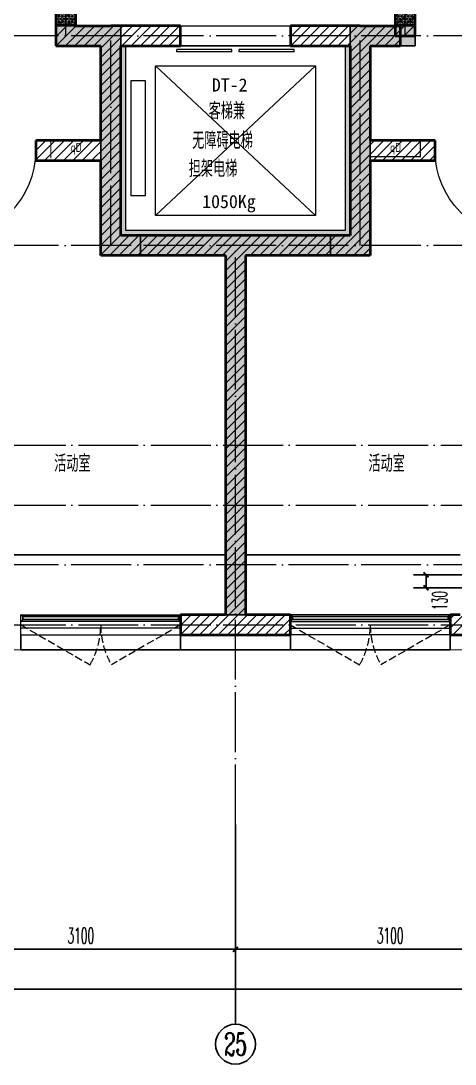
# Model space of a CAD drawing. Extents: x 27938 to 1042331, y -235042 to 1535213.
# Drawn here: x 716867 to 721217, y 130382 to 140832 of the extents above; entities that cross this region are included whole.
import ezdxf
from ezdxf.enums import TextEntityAlignment as Align

# ---------------------------------------------------------------- set-up
doc = ezdxf.new("R2010")
doc.units = 0
doc.header["$LTSCALE"] = 1000
doc.header["$MEASUREMENT"] = 0
doc.linetypes.add('DASH', pattern=[0.35, 0.25, -0.1])
doc.linetypes.add('DOTE', pattern=[2.4200000000000004, 2, -0.2, 0.02, -0.2])
for name, color, linetype in [('$RECOVER_210609100354-0', 7, 'Continuous'), ('$RECOVER_210609100354-5', 7, 'Continuous'), ('3-栏杆1', 135, 'Continuous'), ('3.5方案汇报，与郭总、侯月琴确定户型_t8$0$2020.03.04 -1安徽标准化洋房户型(UA）_t8_t8$0$看线', 154, 'Continuous'), ('AXIS', 3, 'Continuous'), ('AXIS_TEXT', 4, 'Continuous'), ('COLUMN', 9, 'Continuous'), ('PUB_TEXT', 4, 'Continuous'), ('TWT_DIM', 3, 'Continuous'), ('保温', 6, 'Continuous'), ('看线', 251, 'Continuous')]:
    doc.layers.add(name, color=color, linetype=linetype)
for name, color, linetype, lineweight in [('3.5方案汇报，与郭总、侯月琴确定户型_t8$0$STAIR', 2, 'Continuous', 18), ('DOTE', 19, 'DOTE', 9), ('EQUIP-消防', 3, 'Continuous', 20), ('PUB_HATCH', 8, 'Continuous', 9), ('WALL', 9, 'Continuous', 40), ('WINDOW', 8, 'Continuous', 15), ('填充', 251, 'Continuous', 5)]:
    doc.layers.add(name, color=color, linetype=linetype, lineweight=lineweight)
doc.styles.add('_TCH_AXIS', font='COMPLEX', dxfattribs={"bigfont": 'GBCBIG'})
doc.styles.add('_TCH_DIM_T3', font='SIMPLEX.shx', dxfattribs={"width": 0.4941176470588236, "bigfont": 'GBCBIG.shx'})
doc.styles.add('COMPLEX', font='COMPLEX')
doc.styles.get("Standard").update_dxf_attribs({"font": 'gbenor.shx', "bigfont": 'gbcbig.shx'})
doc.styles.add('房间名称', font='TSSDENG', dxfattribs={"width": 0.8, "bigfont": 'HZTXT'})
doc.styles.add('黑体', font='simhei.ttf')
doc.dimstyles.new('_TCH_ARCH&&50', dxfattribs={"dimtxt": 157.5, "dimasz": 50, "dimexe": 125, "dimexo": 150, "dimgap": 58.75, "dimtad": 1, "dimdec": 0, "dimzin": 0, "dimdsep": 46, "dimtxsty": '_TCH_DIM_T3', "dimblk": 'ARCHTICK', "dimcen": 0.09, "dimclrt": 7, "dimazin": 0, "dimtfac": 1, "dimtdec": 0, "dimtix": 1, "dimtmove": 2, "dimatfit": 3, "dimldrblk": 'ARCHTICK', "dimfxl": 1, "dimtolj": 1, "dimtzin": 0, "dimarcsym": 0})
doc.dimstyles.new('_TWT_ARCH&&50', dxfattribs={"dimtxt": 148.75, "dimasz": 50, "dimexe": 125, "dimexo": 150, "dimgap": 63.12500000000001, "dimtad": 1, "dimdec": 0, "dimzin": 0, "dimdsep": 46, "dimtxsty": '_TCH_DIM_T3', "dimblk": 'ARCHTICK', "dimcen": 0.09, "dimclrt": 7, "dimazin": 2, "dimtfac": 1, "dimtdec": 0, "dimtix": 1, "dimtmove": 2, "dimatfit": 3, "dimfxl": 1, "dimtolj": 1, "dimtzin": 0, "dimarcsym": 0})
pattern_1 = [(90, (0, 0), (-16.49778, 1.010197673501861e-15), [9.525, -19.05]), (210, (0, 0), (8.248889999999996, -14.28749658604684), [9.525, -19.05]), (150, (5.83238038093927e-16, 9.525), (-8.248890000000003, -14.28749658604684), [9.525, -19.05])]
pattern_2 = [(45, (0, 47.75), (-47.02260094890541, 47.02260094890542), [])]

# ---------------------------------------------------------------- blocks, each defined once
blk = doc.blocks.new('GFDGDGRDGRDG')
at = {"layer": 'DOTE', "linetype": 'DOTE', "ltscale": 0.3}
for p, q in [((610493.6750460383, 368458.3321396253), (610493.6750460385, 370358.3317887947)), ((613893.6750460381, 368458.3321396253), (613893.675046038, 370358.3317887947)), ((626393.6739016925, 368458.3321396253), (573593.6739016977, 368458.3321396253)), ((610943.6750460382, 366358.3321396253), (610943.6750460382, 368458.3321396253)), ((613443.6750460381, 366358.3321396253), (613443.675046038, 368458.3321396253)), ((626393.6739016924, 366358.3321396253), (573593.6739016977, 366358.3321396253)), ((612193.6750460382, 360558.3317887957), (612193.6750460381, 366358.3321396254)), ((573593.6739016977, 364358.3317887955), (626393.6739016924, 364358.3317887607)), ((573593.6739016977, 363758.3317887956), (626393.6739016923, 363758.3317887956)), ((626393.6739016923, 363158.3317887957), (573593.6739016977, 363158.3317887957)), ((573593.6739017051, 362558.3323982247), (626393.6739016923, 362558.3323982094))]:
    blk.add_line(p, q, dxfattribs=at)
blk = doc.blocks.new('HFHFHFHFTF')
at = {"layer": 'PUB_HATCH'}
for points in [[(571766.5658555259, 370823.7207051624), (571116.5710636529, 370823.7204600016), (571116.5710636529, 370623.7204600016), (571566.5658555259, 370623.7207051624), (571566.5658543366, 368523.7246104958), (571966.5658543366, 368523.7246104958), (571966.5658543366, 368723.7246104958), (571766.5658544686, 368723.7246104958)], [(574066.5715322427, 370823.7207051624), (574066.5715333, 368723.7246104958), (573866.571533432, 368723.7246104958), (573866.571533432, 368523.7246104958), (574266.571533432, 368523.7246104958), (574266.5715322427, 370623.7207051624), (574716.5663241157, 370623.7204600016), (574716.5663241157, 370823.7204600016)]]:
    blk.add_hatch(color=256, dxfattribs=at).paths.add_polyline_path(points)
at = {"layer": 'COLUMN', "color": 8}
for p, q in [((571766.5658555259, 370823.7207051624), (571116.5710636529, 370823.7204600016)), ((571116.5710636529, 370823.7204600016), (571116.5710636529, 370623.7204600016)), ((571766.5658544686, 368723.7246104958), (571766.5658555259, 370823.7207051624)), ((574066.5715322427, 370823.7207051624), (574066.5715333, 368723.7246104958)), ((574716.5663241157, 370823.7204600016), (574066.5715322427, 370823.7207051624)), ((574716.5663241157, 370623.7204600016), (574716.5663241157, 370823.7204600016)), ((571116.5710636529, 370623.7204600016), (571566.5658555259, 370623.7207051624)), ((571566.5658555259, 370623.7207051624), (571566.5658543366, 368523.7246104958)), ((574266.571533432, 368523.7246104958), (574266.5715322427, 370623.7207051624)), ((574266.5715322427, 370623.7207051624), (574716.5663241157, 370623.7204600016)), ((571966.5658543366, 368723.7246104958), (571766.5658544686, 368723.7246104958)), ((571966.5658543366, 368523.7246104958), (571966.5658543366, 368723.7246104958)), ((574066.5715333, 368723.7246104958), (573866.571533432, 368723.7246104958)), ((573866.571533432, 368723.7246104958), (573866.571533432, 368523.7246104958)), ((571566.5658543366, 368523.7246104958), (571966.5658543366, 368523.7246104958)), ((573866.571533432, 368523.7246104958), (574266.571533432, 368523.7246104958))]:
    blk.add_line(p, q, dxfattribs=at)
blk = doc.blocks.new('ASDFSD')
at = {"layer": '3-栏杆1', "color": 0}
for p, q in [((681762.5879415963, 334937.5442401596), (681742.3193111992, 334955.3318184742)), ((681742.3193111992, 334955.3318184742), (681762.5879414161, 334937.5442403179)), ((681762.5879414161, 334937.5442403179), (681762.5879414133, 334908.2619604596)), ((683322.0506670028, 334937.4781505512), (681762.5879414163, 334937.5226424761)), ((683322.0506668226, 334937.5442278689), (683342.3192972196, 334955.3318061834)), ((683342.3192972196, 334955.3318061834), (683322.0506670028, 334937.5442280272)), ((683322.0506670028, 334937.5442280272), (683322.0506670056, 334908.2619481689)), ((681742.3193347491, 334888.4150854239), (681762.5879414133, 334908.2619604596)), ((681762.5879414135, 334908.2403724216), (683322.0506670056, 334908.1959003614)), ((683322.0506670056, 334908.2619481689), (683342.3192736697, 334888.4150731332)), ((683342.3192736697, 334888.4150731332), (683322.0506670056, 334908.2619481689))]:
    blk.add_line(p, q, dxfattribs=at)
blk = doc.blocks.new('VDVDVDCZSCCS')
at = {"layer": '保温', "linetype": 'Continuous', "ltscale": 10}
h = blk.add_hatch(dxfattribs=at)
h.set_pattern_fill('HEX', color=251, scale=10, angle=90, style=0)
h.set_pattern_definition(pattern_1)
h.paths.add_polyline_path([(546716.6777758279, 370823.7204600016), (546916.6777595185, 370823.7204599889), (546916.5739644961, 370973.7260572037), (546716.5739808055, 370973.7262538486)])
h = blk.add_hatch(dxfattribs=at)
h.set_pattern_fill('HEX', color=251, scale=10, angle=90, style=0)
h.set_pattern_definition(pattern_1)
h.paths.add_polyline_path([(550316.4239572502, 370823.7662111802), (550116.4239736242, 370823.7611273452), (550116.5239556374, 370973.76672715), (550316.5239392584, 370973.7720076172)])
h = blk.add_hatch(dxfattribs=at)
h.set_pattern_fill('HEX', color=251, scale=10, angle=90, style=0)
h.set_pattern_definition(pattern_1)
h.paths.add_polyline_path([(549466.5778929805, 368523.7248067016), (549466.5778515742, 368723.7248036918), (547566.5772535016, 368723.7248037361), (547566.577294908, 368523.7248067458)])
h = blk.add_hatch(dxfattribs=at)
h.set_pattern_fill('HEX', color=251, scale=10, angle=90, style=0)
h.set_pattern_definition(pattern_1)
h.paths.add_polyline_path([(548416.6765335839, 364923.7247940315), (548616.6765172745, 364923.7247940188), (548616.6764863663, 368523.7247068925), (548416.6765026756, 368523.7249035374)])
at = {"layer": '保温', "color": 251, "linetype": 'Continuous', "ltscale": 10}
blk.add_line((548416.5786843646, 364923.7247940315), (548616.5786843668, 364923.7247940188), dxfattribs=at)
blk = doc.blocks.new('GDGRDGDRGDFD')
at = {"layer": 'EQUIP-消防', "color": 0, "const_width": 12.82051282052028}
blk.add_lwpolyline([(136866.5605577994, 335507.811971089), (136366.5605577994, 335507.8119710906), (136366.5605577991, 335347.8119710904), (136866.5605577991, 335347.8119710888)], close=True, dxfattribs=at)
at = {"layer": 'PUB_TEXT', "color": 0, "style": '房间名称', "width": 0.8}
blk.add_text('qD', height=90, dxfattribs=at).set_placement((136565.0499633249, 335395.5346836653))
blk = doc.blocks.new('HGFHGGGDFGRD')
at = {"color": 8}
blk.add_blockref('GDGRDGDRGDFD', (580800.0192852234, 34165.91269551881), dxfattribs=at)
at = {"color": 8, "rotation": 359.9985591725983}
blk.add_blockref('GDGRDGDRGDFD', (583991.5720320296, 34169.39107311062), dxfattribs=at)
blk = doc.blocks.new('_ArchTick')
at = {"color": 0, "linetype": 'ByBlock', "const_width": 0.4}
blk.add_lwpolyline([(-0.5, -0.5), (0.5, 0.5)], dxfattribs=at)
blk = doc.blocks.new('*D390')
at = {"layer": 'Defpoints', "color": 0}
for p in [(720924.986924017, 135282.3322348608), (721596.5808420561, 135282.3322348608), (721596.5808420561, 135152.3322347556)]:
    blk.add_point(p, dxfattribs=at)
at = {"layer": 'TWT_DIM', "color": 0, "lineweight": -2}
for p, q in [((721446.5808420561, 135282.3322348608), (720799.986924017, 135282.3322348608)), ((720924.986924017, 135152.3322347556), (720924.986924017, 135282.3322348608)), ((721446.5808420561, 135152.3322347556), (720799.986924017, 135152.3322347556))]:
    blk.add_line(p, q, dxfattribs=at)
at = {"layer": 'TWT_DIM', "color": 0, "lineweight": -2, "xscale": 50, "yscale": 50, "zscale": 50}
for p, rotation in [((720924.986924017, 135282.3322348608), 90), ((720924.986924017, 135152.3322347556), 270)]:
    blk.add_blockref('_ArchTick', p, dxfattribs=dict(at, rotation=rotation))
at = {"layer": 'TWT_DIM', "color": 7, "insert": (721062.486924017, 135025.7158811254), "char_height": 148.75, "attachment_point": 5, "rotation": 90, "style": '_TCH_DIM_T3'}
blk.add_mtext('\\A1;130', dxfattribs=at)
blk = doc.blocks.new('*D457')
at = {"layer": 'AXIS', "color": 0, "lineweight": -2}
for p, q in [((719016.5798455203, 132632.3322348971), (719016.5798455203, 131407.3322348971)), ((722116.5798455204, 132632.3322348971), (722116.5798455204, 131407.3322348971)), ((719016.5798455203, 131532.3322348971), (722116.5798455204, 131532.3322348971))]:
    blk.add_line(p, q, dxfattribs=at)
at = {"layer": 'Defpoints', "color": 0}
for p in [(719016.5798455203, 132782.3322348971), (722116.5798455204, 132782.3322348971), (722116.5798455204, 131532.3322348971)]:
    blk.add_point(p, dxfattribs=at)
at = {"layer": 'AXIS', "color": 0, "lineweight": -2, "xscale": 50, "yscale": 50, "zscale": 50, "rotation": 180}
blk.add_blockref('_ArchTick', (719016.5798455203, 131532.3322348971), dxfattribs=at)
at = {"layer": 'AXIS', "color": 0, "lineweight": -2, "xscale": 50, "yscale": 50, "zscale": 50}
blk.add_blockref('_ArchTick', (722116.5798455204, 131532.3322348971), dxfattribs=at)
at = {"layer": 'AXIS', "color": 7, "insert": (720566.5798455204, 131669.8322348971), "char_height": 157.5, "attachment_point": 5, "style": '_TCH_DIM_T3'}
blk.add_mtext('\\A1;3100', dxfattribs=at)
blk = doc.blocks.new('*D458')
at = {"layer": 'AXIS', "color": 0, "lineweight": -2}
for p, q in [((715916.5798455206, 132632.3322348971), (715916.5798455206, 131407.3322348971)), ((719016.5798455203, 132632.3322348971), (719016.5798455203, 131407.3322348971)), ((715916.5798455206, 131532.3322348971), (719016.5798455203, 131532.3322348971))]:
    blk.add_line(p, q, dxfattribs=at)
at = {"layer": 'Defpoints', "color": 0}
for p in [(715916.5798455206, 132782.3322348971), (719016.5798455203, 132782.3322348971), (719016.5798455203, 131532.3322348971)]:
    blk.add_point(p, dxfattribs=at)
at = {"layer": 'AXIS', "color": 0, "lineweight": -2, "xscale": 50, "yscale": 50, "zscale": 50, "rotation": 180}
blk.add_blockref('_ArchTick', (715916.5798455206, 131532.3322348971), dxfattribs=at)
at = {"layer": 'AXIS', "color": 0, "lineweight": -2, "xscale": 50, "yscale": 50, "zscale": 50}
blk.add_blockref('_ArchTick', (719016.5798455203, 131532.3322348971), dxfattribs=at)
at = {"layer": 'AXIS', "color": 7, "insert": (717466.5798455204, 131669.8322348971), "char_height": 157.5, "attachment_point": 5, "style": '_TCH_DIM_T3'}
blk.add_mtext('\\A1;3100', dxfattribs=at)
blk = doc.blocks.new('*D507')
at = {"layer": 'AXIS', "color": 0, "lineweight": -2}
for p, q in [((682316.5787011653, 132632.3322348971), (682316.5787011653, 131007.3322348971)), ((731316.5787011953, 132632.3322348971), (731316.5787011953, 131007.3322348971)), ((682316.5787011653, 131132.3322348971), (731316.5787011953, 131132.3322348971))]:
    blk.add_line(p, q, dxfattribs=at)
at = {"layer": 'Defpoints', "color": 0}
for p in [(682316.5787011653, 132782.3322348971), (731316.5787011953, 132782.3322348971), (731316.5787011953, 131132.3322348971)]:
    blk.add_point(p, dxfattribs=at)
at = {"layer": 'AXIS', "color": 0, "lineweight": -2, "xscale": 50, "yscale": 50, "zscale": 50, "rotation": 180}
blk.add_blockref('_ArchTick', (682316.5787011653, 131132.3322348971), dxfattribs=at)
at = {"layer": 'AXIS', "color": 0, "lineweight": -2, "xscale": 50, "yscale": 50, "zscale": 50}
blk.add_blockref('_ArchTick', (731316.5787011953, 131132.3322348971), dxfattribs=at)
at = {"layer": 'AXIS', "color": 7, "insert": (706816.5787011803, 131269.8322348971), "char_height": 157.5, "attachment_point": 5, "style": '_TCH_DIM_T3'}
blk.add_mtext('\\A1;49000', dxfattribs=at)
blk = doc.blocks.new('_AXISO')
blk.add_circle((0, 0), 0.5)
at = {"layer": 'AXIS_TEXT', "style": 'COMPLEX', "width": 1.041666666666667}
blk.add_attdef('A', text='', height=0.56, dxfattribs=at).set_placement((-0.25, -0.28), (0.25, -0.28), align=Align.FIT)
blk = doc.blocks.new('$DorLib2D$00000001')
for p, q in [((0.45, 0.9750000000000001), (0.5000000000000002, 0.9750000000000001)), ((0.45, 0), (0.45, 0.9750000000000001)), ((0.5, 0), (0.5, 0.9750000000000001)), ((0.5, 0), (0.45, 0))]:
    blk.add_line(p, q)
at = {"lineweight": 13}
blk.add_arc((0.475, 0), 0.975, 91.4692835813538, 180, dxfattribs=at)
blk = doc.blocks.new('$WINLIB2D$00000001')
at = {"color": 0}
for points in [[(-0.4999999999999964, 0.5000000000000142), (-0.4999999999999964, -0.4999999999999858)], [(-0.4999999999999964, 0.5000000000000142), (0.5000000000000036, 0.5000000000000142)], [(0.5000000000000036, -0.4999999999999858), (0.5000000000000036, 0.5000000000000142)], [(0.5000000000000036, 0.1666666666666714), (-0.4999999999999964, 0.1666666666666714)], [(0.5000000000000036, -0.1666666666666572), (-0.4999999999999964, -0.1666666666666572)], [(-0.4999999999999964, -0.4999999999999858), (0.5000000000000036, -0.4999999999999858)]]:
    blk.add_lwpolyline(points, dxfattribs=at)
blk = doc.blocks.new('$DORLIB2D$00000127')
at = {"color": 0}
for points in [[(-0.5333333333328483, 0.7948983154366971), (-0.5333333333328483, 0.690405644187237)], [(-0.03333333333284827, 0.7948983154366971), (-0.5333333333328483, 0.7948983154366971)], [(-0.03333333333284827, 0.7948983154366971), (-0.03333333333284827, 0.690405644187237)], [(0.5333333333328483, 0.7948983154366971), (0.03333333333284827, 0.7948983154366971)], [(0.03333333333284827, 0.7948983154366971), (0.03333333333284827, 0.690405644187237)], [(0.5333333333328483, 0.7948983154366971), (0.5333333333328483, 0.690405644187237)], [(-0.03333333333284827, 0.690405644187237), (-0.5333333333328483, 0.690405644187237)], [(0.5333333333328483, 0.690405644187237), (0.03333333333284827, 0.690405644187237)], [(0.5, 0.4999999999999858), (-0.5, 0.4999999999999858)]]:
    blk.add_lwpolyline(points, dxfattribs=at)

msp = doc.modelspace()

# ---------------------------------------------------------------- hatches: boundary and pattern name
at = {"layer": '$RECOVER_210609100354-5'}
h = msp.add_hatch(dxfattribs=at)
h.set_pattern_fill('普通砖', color=256, scale=50, style=0)
h.set_pattern_definition(pattern_2)
h.paths.add_polyline_path([(717416.5790929524, 140782.3335887869), (717416.5789703348, 140932.3336778742), (717216.5789703355, 140932.3335143899), (717216.5792564343, 140582.3335888251)])
h = msp.add_hatch(dxfattribs=at)
h.set_pattern_fill('普通砖', color=256, scale=50, style=0)
h.set_pattern_definition(pattern_2)
h.paths.add_polyline_path([(720816.5759389851, 140682.332153235), (720816.5761433388, 140932.3335144038), (720616.5761433461, 140932.3336778881), (720616.5759389851, 140682.3323167193)])
h = msp.add_hatch(dxfattribs=at)
h.set_pattern_fill('普通砖', color=256, scale=50, style=0)
h.set_pattern_definition(pattern_2)
h.paths.add_polyline_path([(717416.5790929524, 140782.3335887869), (717216.5792564343, 140582.3335888251), (717666.578410933, 140582.3335888251), (717766.5784327899, 140649.0002554848), (717766.5784615097, 140782.3335888131)])
h = msp.add_hatch(dxfattribs=at)
h.set_pattern_fill('普通砖', color=256, scale=50, style=0)
h.set_pattern_definition(pattern_2)
h.paths.add_polyline_path([(717866.578425927, 140582.3335888162), (718466.5750149156, 140582.3335888199), (718466.5750149154, 140782.3335888151), (717766.5784615097, 140782.3335888131), (717766.5784327899, 140649.0002554848)])
h = msp.add_hatch(dxfattribs=at)
h.set_pattern_fill('普通砖', color=256, scale=50, style=0)
h.set_pattern_definition(pattern_2)
h.paths.add_polyline_path([(720266.580680763, 140782.3335888133), (719566.5750149154, 140782.3335888152), (719566.5750149156, 140582.33358882), (720166.5806068033, 140582.3335888165), (720266.580631454, 140649.0002554836)])
h = msp.add_hatch(dxfattribs=at)
h.set_pattern_fill('普通砖', color=256, scale=50, style=0)
h.set_pattern_definition(pattern_2)
h.paths.add_polyline_path([(720266.5806314582, 140649.0002554836), (720366.5806068083, 140582.3335888211), (720666.5797168687, 140582.3335888643), (720666.5797168432, 140782.3335888643), (720266.5806807502, 140782.3335888133)])
h = msp.add_hatch(dxfattribs=at)
h.set_pattern_fill('普通砖', color=256, scale=50, style=0)
h.set_pattern_definition(pattern_2)
h.paths.add_polyline_path([(717733.2446302635, 139532.3325713694), (717866.577973595, 139532.3325426506), (717866.578425927, 140582.3335888162), (717766.57843279, 140649.0002554848), (717666.578410933, 140582.3335888251), (717666.5780016776, 139632.3325857279)])
h = msp.add_hatch(dxfattribs=at)
h.set_pattern_fill('普通砖', color=256, scale=50, style=0)
h.set_pattern_definition(pattern_2)
h.paths.add_polyline_path([(720266.5806314539, 140649.0002554836), (720166.5806068033, 140582.3335888165), (720166.5798302682, 139532.3326596845), (720299.9131636018, 139532.3326103787), (720366.5799042252, 139632.332585725), (720366.5806068083, 140582.3335888211)])
h = msp.add_hatch(dxfattribs=at)
h.set_pattern_fill('普通砖', color=256, scale=50, style=0)
h.set_pattern_definition(pattern_2)
h.paths.add_polyline_path([(717666.5780016776, 139632.3325857279), (717016.5794564901, 139632.3325857221), (717016.5794564921, 139432.3325857224), (717666.577915518, 139432.3325857296), (717733.2446302635, 139532.3325713694)])
h = msp.add_hatch(dxfattribs=at)
h.set_pattern_fill('普通砖', color=256, scale=50, style=0)
h.set_pattern_definition(pattern_2)
h.paths.add_polyline_path([(720366.5797563116, 139432.3325857267), (721016.5756571857, 139432.3325857167), (721016.575657188, 139632.3325857227), (720366.5799042252, 139632.332585725), (720299.9131636018, 139532.3326103787)])
h = msp.add_hatch(dxfattribs=at)
h.set_pattern_fill('普通砖', color=256, scale=50, style=0)
h.set_pattern_definition(pattern_2)
h.paths.add_polyline_path([(717666.5775062632, 138482.3322459137), (717866.5776074214, 138682.3322458907), (717866.577973595, 139532.3325426506), (717733.2446302635, 139532.3325713694), (717666.577915518, 139432.3325857296)])
h = msp.add_hatch(dxfattribs=at)
h.set_pattern_fill('普通砖', color=256, scale=50, style=0)
h.set_pattern_definition(pattern_2)
h.paths.add_polyline_path([(720299.9131636018, 139532.3326103787), (720166.5798302682, 139532.3326596845), (720166.5792016346, 138682.3325585382), (720366.5790537294, 138482.3326129171), (720366.5797563116, 139432.3325857267)])
h = msp.add_hatch(dxfattribs=at)
h.set_pattern_fill('普通砖', color=256, scale=50, style=0)
h.set_pattern_definition(pattern_2)
h.paths.add_polyline_path([(719016.5775679577, 138548.9989215908), (719016.5775568446, 138682.3322458582), (717866.5776074214, 138682.3322458907), (717666.5775062632, 138482.3322459137), (718916.5775796106, 138482.3322458664)])
h = msp.add_hatch(dxfattribs=at)
h.set_pattern_fill('普通砖', color=256, scale=50, style=0)
h.set_pattern_definition(pattern_2)
h.paths.add_polyline_path([(720366.5790537294, 138482.3326129171), (720166.5792016346, 138682.3325585382), (719016.5775296512, 138682.3322458582), (719016.5775770223, 138548.9989215908), (719116.5775946113, 138482.3322730479)])
h = msp.add_hatch(dxfattribs=at)
h.set_pattern_fill('普通砖', color=256, scale=50, style=0)
h.set_pattern_definition(pattern_2)
h.paths.add_polyline_path([(719016.5775679577, 138548.9989215908), (718916.5775796106, 138482.3322458664), (718916.5786693668, 134882.3322346596), (719016.5786869559, 134815.665568006), (719116.5786843674, 134882.332234654), (719116.5775946113, 138482.3322730479)])
h = msp.add_hatch(dxfattribs=at)
h.set_pattern_fill('普通砖', color=256, scale=50, style=0)
h.set_pattern_definition(pattern_2)
h.paths.add_polyline_path([(718916.5786693668, 134882.3322346596), (718466.5821824126, 134882.3322346847), (718466.5821824013, 134682.3322347323), (719016.5787071334, 134682.3322347045), (719016.577920094, 134815.665568006)])
h = msp.add_hatch(dxfattribs=at)
h.set_pattern_fill('普通砖', color=256, scale=50, style=0)
h.set_pattern_definition(pattern_2)
h.paths.add_polyline_path([(719016.5764065478, 134682.3322347045), (719566.5729312737, 134682.3322347307), (719566.5729312623, 134882.3322346823), (719116.5786843674, 134882.332234654), (719016.5786869559, 134815.665568006)])
h = msp.add_hatch(dxfattribs=at)
h.set_pattern_fill('普通砖', color=256, scale=50, style=0)
h.set_pattern_definition(pattern_2)
h.paths.add_polyline_path([(721266.5729313189, 134882.332234776), (721166.5729312772, 134882.3322347731), (721166.5729312885, 134682.3322348213), (721466.5729313357, 134682.3322348433)])
at = {"layer": '填充'}
h = msp.add_hatch(dxfattribs=at)
h.set_pattern_fill('隔热材料02', color=8, scale=100, style=0)
h.set_pattern_definition([(0, (-480191.8209113282, -470056.2984399871), (0, 50), []), (0, (-480191.8209113282, -470039.6319399871), (0, 50), []), (270, (-480148.0794113282, -470031.0006899871), (50, -9.184850993605149e-15), [5.01775, -44.98225]), (270, (-480185.5381613279, -470031.0006899871), (50, -9.184850993605149e-15), [5.01775, -44.98225]), (90, (-480160.0264113279, -470064.9296899871), (-50, 3.061616997868383e-15), [5.01775, -44.98225]), (90, (-480173.5914113283, -470064.9296899871), (-50, 3.061616997868383e-15), [5.01775, -44.98225]), (180, (-480141.7966613279, -470072.9651899871), (-6.123233995736766e-15, -50), [50.02425, 0.02425]), (135, (-480155.7539113279, -470070.4564399871), (2.775557561562891e-15, 49.99987405109137), [4.268000000000001, -66.44274999999999]), (116.56505, (-480108.7719113281, -470067.4384399871), (0.0001128305918363104, 49.99993342107836), [2.804999999999994, -108.9984999999998]), (116.56505, (-480158.7719113281, -470067.4384399871), (0.0001128305918363104, 49.99993342107836), [2.804999999999994, -108.9984999999998]), (153.43495, (-480100.7364113278, -470072.9651899871), (-0.0001128305918057793, 49.99993342107837), [5.609999999999999, -106.1935]), (153.43495, (-480150.7364113278, -470072.9651899871), (-0.0001128305918057793, 49.99993342107837), [5.609999999999999, -106.1935]), (63.43495000000001, (-480110.0264113279, -470059.9119399871), (-0.0001128305918307593, 49.99993342107837), [26.714, -85.0895]), (63.43495000000001, (-480160.0264113279, -470059.9119399871), (-0.0001128305918307593, 49.99993342107837), [26.714, -85.0895]), (116.56505, (-480098.0794113282, -470031.0006899871), (0.0001128305918363104, 49.99993342107836), [2.804999999999994, -108.9984999999998]), (116.56505, (-480148.0794113282, -470031.0006899871), (0.0001128305918363104, 49.99993342107836), [2.804999999999994, -108.9984999999998]), (135, (-480149.333911328, -470028.4919399871), (2.775557561562891e-15, 49.99987405109137), [4.268000000000001, -66.44274999999999]), (153.43495, (-480102.3519113282, -470025.4739399871), (-0.0001128305918057793, 49.99993342107837), [5.609999999999999, -106.1935]), (153.43495, (-480152.3519113282, -470025.4739399871), (-0.0001128305918057793, 49.99993342107837), [5.609999999999999, -106.1935]), (45, (-480184.2836613281, -470028.4919399871), (0, 49.99987405109137), [4.268000000000001, -66.44274999999999]), (63.43495000000001, (-480135.5381613279, -470031.0006899871), (-0.0001128305918307593, 49.99993342107837), [2.805, -108.9985]), (63.43495000000001, (-480185.5381613279, -470031.0006899871), (-0.0001128305918307593, 49.99993342107837), [2.805, -108.9985]), (26.56505, (-480131.265911328, -470025.4739399871), (0.0001128305918307593, 49.99993342107837), [5.609999999999999, -106.1935]), (26.56505, (-480181.265911328, -470025.4739399871), (0.0001128305918307593, 49.99993342107837), [5.609999999999999, -106.1935]), (116.56505, (-480123.5914113283, -470059.9119399871), (0.0001128305918363104, 49.99993342107836), [26.71399999999995, -85.08949999999982]), (116.56505, (-480173.5914113283, -470059.9119399871), (0.0001128305918363104, 49.99993342107836), [26.71399999999995, -85.08949999999982]), (45, (-480177.8636613282, -470070.4564399871), (0, 49.99987405109137), [4.268000000000001, -66.44274999999999]), (63.43495000000001, (-480124.8456613281, -470067.4384399871), (-0.0001128305918307593, 49.99993342107837), [2.805, -108.9985]), (63.43495000000001, (-480174.8456613281, -470067.4384399871), (-0.0001128305918307593, 49.99993342107837), [2.805, -108.9985]), (26.56505, (-480132.8814113279, -470072.9651899871), (0.0001128305918307593, 49.99993342107837), [5.609999999999999, -106.1935]), (26.56505, (-480182.8814113279, -470072.9651899871), (0.0001128305918307593, 49.99993342107837), [5.609999999999999, -106.1935])])
h.paths.add_polyline_path([(717916.576412409, 140582.3323637269), (717866.576412409, 140582.3323637253), (717866.5764124767, 138682.3323637052), (720166.5764124865, 138682.3323637231), (720166.5764125129, 140582.3323637265), (720116.5764125128, 140582.3323637256), (720116.5764124872, 138732.3323637202), (717916.5764124751, 138732.3323637056)])

# ---------------------------------------------------------------- linework, layer by layer
at = {"layer": '$RECOVER_210609100354-0', "color": 8, "const_width": 8}
for points in [[(716566.5821823183, 134682.3322359506), (716566.5821823183, 134532.3322359506), (716866.5821823183, 134532.3322359506), (716866.582182322, 134682.332749654)], [(721466.5729313629, 134682.3322359506), (721466.5729313629, 134532.3322359506), (721166.5729313629, 134532.3322359506), (721166.5729313592, 134682.332749654)]]:
    msp.add_lwpolyline(points, dxfattribs=at)
at = {"layer": '3.5方案汇报，与郭总、侯月琴确定户型_t8$0$2020.03.04 -1安徽标准化洋房户型(UA）_t8_t8$0$看线', "color": 8, "ltscale": 10}
for p, q in [((718916.5788049361, 135482.3250262447), (716766.5821823092, 135482.3322347914)), ((719116.5763087451, 135482.3250262447), (721266.572931372, 135482.3322347914))]:
    msp.add_line(p, q, dxfattribs=at)
at = {"layer": '3.5方案汇报，与郭总、侯月琴确定户型_t8$0$STAIR', "color": 8}
for p, q in [((719816.5750149164, 140382.3335888047), (718216.5750149159, 138882.3335888061)), ((718216.5750149159, 140382.3335888047), (719816.5750149164, 138882.3335888061))]:
    msp.add_line(p, q, dxfattribs=at)
for points in [[(718216.5750149159, 138882.3335888061), (718216.5750149159, 140382.3335888047), (719816.5750149164, 140382.3335888047), (719816.5750149164, 138882.3335888061)], [(718116.5750149254, 139082.3335889216), (718116.5750149254, 140232.333588922), (717966.5750149227, 140232.333588922), (717966.5750149227, 139082.3335889216)]]:
    msp.add_lwpolyline(points, close=True, dxfattribs=at)
at = {"layer": 'AXIS'}
msp.add_line((719016.5798455206, 132782.3322348969), (719016.5798455206, 130782.3322348969), dxfattribs=at)
at = {"layer": 'WALL', "color": 8}
for p, q in [((717216.5789703355, 140932.3335143899), (717216.5792564343, 140582.3335888251)), ((717416.5790929524, 140782.3335887869), (717416.5789703348, 140932.3336778742)), ((720616.5761433461, 140932.3336778881), (720616.5759389851, 140682.3323167193)), ((720816.5759389851, 140682.332153235), (720816.5761433388, 140932.3335144038)), ((717416.5790929524, 140782.3335887869), (717766.5784615097, 140782.3335888131)), ((718466.5750149154, 140782.3335888151), (717766.5784615097, 140782.3335888131)), ((718466.5750149156, 140582.3335888199), (718466.5750149154, 140782.3335888151)), ((720266.580680763, 140782.3335888133), (719566.5750149154, 140782.3335888152)), ((719566.5750149154, 140782.3335888152), (719566.5750149156, 140582.33358882)), ((720266.5806807502, 140782.3335888133), (720666.5797168432, 140782.3335888643)), ((720666.5797168432, 140782.3335888643), (720666.5797168687, 140582.3335888643)), ((720616.5759389851, 140682.3323167193), (720816.5759389851, 140682.332153235)), ((717216.5792564343, 140582.3335888251), (717666.578410933, 140582.3335888251)), ((717666.5780016776, 139632.3325857279), (717666.578410933, 140582.3335888251)), ((717866.577973595, 139532.3325426506), (717866.578425927, 140582.3335888162)), ((717866.578425927, 140582.3335888162), (718466.5750149156, 140582.3335888199)), ((719566.5750149156, 140582.33358882), (720166.5806068033, 140582.3335888165)), ((720166.5806068033, 140582.3335888165), (720166.5798302682, 139532.3326596845)), ((720366.5806068083, 140582.3335888211), (720366.5799042252, 139632.332585725)), ((720366.5806068083, 140582.3335888211), (720666.5797168687, 140582.3335888643)), ((717666.5780016776, 139632.3325857279), (717016.5794564901, 139632.3325857221)), ((717016.5794564901, 139632.3325857221), (717016.5794564921, 139432.3325857224)), ((721016.575657188, 139632.3325857227), (720366.5799042252, 139632.332585725)), ((721016.5756571857, 139432.3325857167), (721016.575657188, 139632.3325857227)), ((717866.5776074214, 138682.3322458907), (717866.577973595, 139532.3325426506)), ((720166.5798302682, 139532.3326596845), (720166.5792016346, 138682.3325585382)), ((717016.5794564921, 139432.3325857224), (717666.577915518, 139432.3325857296)), ((717666.5775062632, 138482.3322459137), (717666.577915518, 139432.3325857296)), ((720366.5797563116, 139432.3325857267), (720366.5790537294, 138482.3326129171)), ((720366.5797563116, 139432.3325857267), (721016.5756571857, 139432.3325857167)), ((719016.5775568446, 138682.3322458582), (717866.5776074214, 138682.3322458907)), ((720166.5792016346, 138682.3325585382), (719016.5775296512, 138682.3322458582)), ((718916.5775796106, 138482.3322458664), (717666.5775062632, 138482.3322459137)), ((718916.5775796106, 138482.3322458664), (718916.5786693668, 134882.3322346596)), ((720366.5790537294, 138482.3326129171), (719116.5775946113, 138482.3322730479)), ((719116.5775946113, 138482.3322730479), (719116.5786843674, 134882.332234654)), ((718916.5786693668, 134882.3322346596), (718466.5821824126, 134882.3322346847)), ((718466.5821824126, 134882.3322346847), (718466.5821824013, 134682.3322347323)), ((719566.5729312623, 134882.3322346823), (719116.5786843674, 134882.332234654)), ((719566.5729312737, 134682.3322347307), (719566.5729312623, 134882.3322346823)), ((721266.5729313189, 134882.332234776), (721166.5729312772, 134882.3322347731)), ((721166.5729312772, 134882.3322347731), (721166.5729312885, 134682.3322348213)), ((718466.5821824013, 134682.3322347323), (719016.5787071334, 134682.3322347045)), ((719016.5764065478, 134682.3322347045), (719566.5729312737, 134682.3322347307)), ((721166.5729312885, 134682.3322348213), (721466.5729313357, 134682.3322348433))]:
    msp.add_line(p, q, dxfattribs=at)
at = {"layer": 'WINDOW', "color": 8}
for p, q in [((718466.575014916, 140782.3335888131), (719566.575014916, 140782.3335888133)), ((718466.575014916, 140582.3335888131), (719566.575014916, 140582.3335888133))]:
    msp.add_line(p, q, dxfattribs=at)
at = {"layer": 'WINDOW', "color": 8, "linetype": 'DASH', "ltscale": 0.3}
for points in [[(716866.5821824552, 134782.3322347431), (717559.4025054883, 134382.3322347411, 0.1316524975905399), (717666.5821824616, 134782.3322347508)], [(716866.5821824552, 134782.3322347431), (717559.4025054883, 134382.3322347411, 0.1316524975905399), (717666.5821824616, 134782.3322347508)], [(718466.5821824679, 134782.3322347431), (717773.761859435, 134382.3322347411, -0.1316524975905399), (717666.5821824615, 134782.3322347508)], [(718466.5821824679, 134782.3322347431), (717773.761859435, 134382.3322347411, -0.1316524975905399), (717666.5821824615, 134782.3322347508)], [(719566.5729312137, 134782.332234743), (720259.3932542464, 134382.3322347409, 0.1316524975905399), (720366.57293122, 134782.3322347506)], [(719566.5729312137, 134782.332234743), (720259.3932542464, 134382.3322347409, 0.1316524975905399), (720366.57293122, 134782.3322347506)], [(721166.5729312263, 134782.3322347427), (720473.7526081932, 134382.3322347408, -0.1316524975905399), (720366.5729312199, 134782.3322347506)], [(721166.5729312263, 134782.3322347427), (720473.7526081932, 134382.3322347408, -0.1316524975905399), (720366.5729312199, 134782.3322347506)]]:
    msp.add_lwpolyline(points, format="xyb", dxfattribs=at)
at = {"layer": '填充', "color": 8}
msp.add_lwpolyline([(717916.576412409, 140582.3323637269), (717866.576412409, 140582.3323637253), (717866.5764124767, 138682.3323637052), (720166.5764124865, 138682.3323637231), (720166.5764125129, 140582.3323637265), (720116.5764125128, 140582.3323637256), (720116.5764124872, 138732.3323637202), (717916.5764124751, 138732.3323637056)], close=True, dxfattribs=at)
at = {"layer": '看线', "color": 8, "ltscale": 0.5}
for points in [[(716866.5821824021, 134682.3322348254), (716866.5821824021, 134532.3322348254), (718466.5821824266, 134532.3322349525), (718466.582182428, 134682.3322349266)], [(721166.572931325, 134682.3322346339), (721166.572931325, 134532.3322346339), (719566.5729313005, 134532.332234761), (719566.5729312992, 134682.3322347351)], [(716866.5821827069, 134532.3317199993), (721166.572931325, 134532.3322346339)]]:
    msp.add_lwpolyline(points, dxfattribs=at)

# ---------------------------------------------------------------- block references
at = {"color": 8}
for name, p in [('HFHFHFHFTF', (146100.00000034, -230041.3925594417)), ('VDVDVDCZSCCS', (170500.0022886805, -230041.3925593665)), ('HGFHGGGDFGRD', (0, -230041.392559367))]:
    msp.add_blockref(name, p, dxfattribs=at)
at = {"layer": '3-栏杆1', "color": 8}
msp.add_blockref('ASDFSD', (35124.26287086832, -200072.9995840391), dxfattribs=at)
at = {"layer": '3-栏杆1', "color": 8, "xscale": -1}
msp.add_blockref('ASDFSD', (1402908.892242813, -200072.9995840391), dxfattribs=at)
at = {"layer": '3.5方案汇报，与郭总、侯月琴确定户型_t8$0$2020.03.04 -1安徽标准化洋房户型(UA）_t8_t8$0$看线', "ltscale": 10}
msp.add_blockref('GFDGDGRDGRDG', (106822.9047994823, -227775.9995538986), dxfattribs=at)
at = {"layer": 'AXIS'}
ref = msp.add_blockref('_AXISO', (719016.5798455206, 130582.3322348969), dxfattribs=dict(at, xscale=400, yscale=400, zscale=400))
ref.add_attrib('A', '25', dxfattribs={"layer": 'AXIS_TEXT', "height": 226.2741699796952, "style": '_TCH_AXIS', "width": 0.6176470588233159}).set_placement((718903.4427605307, 130469.195149907), (719129.7169305104, 130469.195149907), align=Align.FIT)
at = {"layer": 'WINDOW', "color": 8}
for name, p, xscale, yscale, zscale, rotation in [('$DORLIB2D$00000127', (719016.575014916, 140682.3335888132), 1100, -200, 1100, 5.336080552226635e-12), ('$DorLib2D$00000001', (716566.5794564878, 139532.332585718), -900, -900, -900, 5.840855992261463e-10), ('$DorLib2D$00000001', (721466.5756571929, 139532.332585718), -900, 900, -900, 179.9999999994159), ('$WINLIB2D$00000001', (717666.5821824075, 134782.3322347552), -1600, 199.9999999480788, -1600, 179.9999999967472), ('$WINLIB2D$00000001', (720366.5729312737, 134782.3322347552), -1600, -199.9999999480788, -1600, 3.252746161958773e-09)]:
    msp.add_blockref(name, p, dxfattribs=dict(at, xscale=xscale, yscale=yscale, zscale=zscale, rotation=rotation))

# ---------------------------------------------------------------- texts
at = {"layer": 'PUB_TEXT', "color": 8, "style": '黑体'}
for s, p in [('DT-2', (718779.451953042, 140124.5848079453)), ('1050Kg', (718682.451953042, 138956.9153885347))]:
    msp.add_text(s, height=131.4345991561181, dxfattribs=at).set_placement(p)
at = {"layer": 'PUB_TEXT', "color": 8}
for s, p in [('客梯兼', (718747.4542362302, 139844.4143927208)), ('无障碍电梯', (718582.8853283353, 139548.6442248094)), ('担架电梯', (718548.4514878878, 139267.085509847)), ('活动室', (717200.3162418184, 136314.6164444372)), ('活动室', (720348.0562151799, 136314.6164444374))]:
    msp.add_text(s, height=168.7943262411347, dxfattribs=at).set_placement(p)

# ---------------------------------------------------------------- dimensions: what is measured, and where the dimension line sits
at = {"layer": 'AXIS'}
for p1, p2, distance, picture, middle in [((682316.5787011653, 132782.3322348971), (731316.5787011953, 132782.3322348971), -1650, '*D507', (706816.5787011803, 131269.8322348971)), ((715916.5798455206, 132782.3322348971), (719016.5798455203, 132782.3322348971), -1250, '*D458', (717466.5798455204, 131669.8322348971)), ((719016.5798455203, 132782.3322348971), (722116.5798455204, 132782.3322348971), -1250, '*D457', (720566.5798455204, 131669.8322348971))]:
    dim = msp.add_aligned_dim(p1=p1, p2=p2, distance=distance, dimstyle='_TCH_ARCH&&50', dxfattribs=at)
    dim.commit()
    dim.dimension.update_dxf_attribs({"geometry": picture, "text_midpoint": middle})
at = {"layer": 'TWT_DIM'}
dim = msp.add_linear_dim(base=(720924.986924017, 135282.3322348608), p1=(721596.5808420561, 135152.3322347556), p2=(721596.5808420561, 135282.3322348608), angle=90, dimstyle='_TWT_ARCH&&50', dxfattribs=at)
dim.commit()
dim.dimension.update_dxf_attribs({"geometry": '*D390', "text_midpoint": (721062.486924017, 135025.7158811254), "dimtype": 129})

doc.saveas('drawing.dxf')
